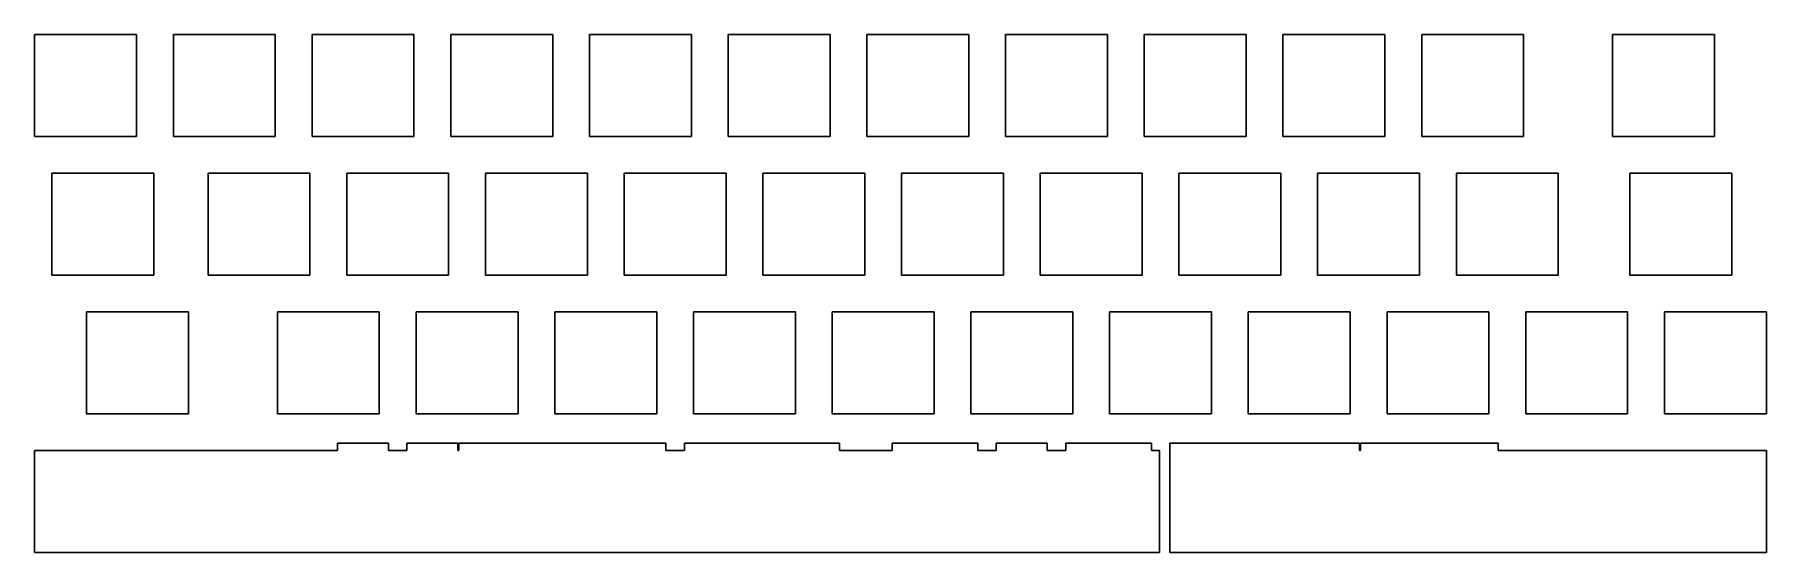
# Model space of a CAD drawing. Header units: millimetres. Extents: x 3 to 240, y -74 to -3.
import ezdxf

# ---------------------------------------------------------------- set-up
doc = ezdxf.new("R2010")
doc.units = ezdxf.units.MM

msp = doc.modelspace()

# ---------------------------------------------------------------- linework, layer by layer
for p, q in [((16.525, -2.525), (2.525, -2.525)), ((2.525, -2.525), (2.525, -16.525)), ((16.525, -16.525), (16.525, -2.525)), ((35.575, -2.525), (21.575, -2.525)), ((21.575, -2.525), (21.575, -16.525)), ((35.575, -16.525), (35.575, -2.525)), ((54.625, -2.525), (40.625, -2.525)), ((40.625, -2.525), (40.625, -16.525)), ((54.625, -16.525), (54.625, -2.525)), ((73.675, -2.525), (59.675, -2.525)), ((59.675, -2.525), (59.675, -16.525)), ((73.675, -16.525), (73.675, -2.525)), ((92.725, -2.525), (78.725, -2.525)), ((78.725, -2.525), (78.725, -16.525)), ((92.725, -16.525), (92.725, -2.525)), ((111.775, -2.525), (97.775, -2.525)), ((97.775, -2.525), (97.775, -16.525)), ((111.775, -16.525), (111.775, -2.525)), ((130.825, -2.525), (116.825, -2.525)), ((116.825, -2.525), (116.825, -16.525)), ((130.825, -16.525), (130.825, -2.525)), ((149.875, -2.525), (135.875, -2.525)), ((135.875, -2.525), (135.875, -16.525)), ((149.875, -16.525), (149.875, -2.525)), ((168.925, -2.525), (154.925, -2.525)), ((154.925, -2.525), (154.925, -16.525)), ((168.925, -16.525), (168.925, -2.525)), ((187.975, -2.525), (173.975, -2.525)), ((173.975, -2.525), (173.975, -16.525)), ((187.975, -16.525), (187.975, -2.525)), ((207.025, -2.525), (193.025, -2.525)), ((193.025, -2.525), (193.025, -16.525)), ((207.025, -16.525), (207.025, -2.525)), ((233.21875, -2.525), (219.21875, -2.525)), ((219.21875, -2.525), (219.21875, -16.525)), ((233.21875, -16.525), (233.21875, -2.525)), ((2.525, -16.525), (16.525, -16.525)), ((21.575, -16.525), (35.575, -16.525)), ((40.625, -16.525), (54.625, -16.525)), ((59.675, -16.525), (73.675, -16.525)), ((78.725, -16.525), (92.725, -16.525)), ((97.775, -16.525), (111.775, -16.525)), ((116.825, -16.525), (130.825, -16.525)), ((135.875, -16.525), (149.875, -16.525)), ((154.925, -16.525), (168.925, -16.525)), ((173.975, -16.525), (187.975, -16.525)), ((193.025, -16.525), (207.025, -16.525)), ((219.21875, -16.525), (233.21875, -16.525)), ((18.90625, -21.575), (4.90625, -21.575)), ((4.90625, -21.575), (4.90625, -35.575)), ((18.90625, -35.575), (18.90625, -21.575)), ((40.3375, -21.575), (26.3375, -21.575)), ((26.3375, -21.575), (26.3375, -35.575)), ((40.3375, -35.575), (40.3375, -21.575)), ((59.3875, -21.575), (45.3875, -21.575)), ((45.3875, -21.575), (45.3875, -35.575)), ((59.3875, -35.575), (59.3875, -21.575)), ((78.4375, -21.575), (64.4375, -21.575)), ((64.4375, -21.575), (64.4375, -35.575)), ((78.4375, -35.575), (78.4375, -21.575)), ((97.4875, -21.575), (83.4875, -21.575)), ((83.4875, -21.575), (83.4875, -35.575)), ((97.4875, -35.575), (97.4875, -21.575)), ((116.5375, -21.575), (102.5375, -21.575)), ((102.5375, -21.575), (102.5375, -35.575)), ((116.5375, -35.575), (116.5375, -21.575)), ((135.5875, -21.575), (121.5875, -21.575)), ((121.5875, -21.575), (121.5875, -35.575)), ((135.5875, -35.575), (135.5875, -21.575)), ((154.6375, -21.575), (140.6375, -21.575)), ((140.6375, -21.575), (140.6375, -35.575)), ((154.6375, -35.575), (154.6375, -21.575)), ((173.6875, -21.575), (159.6875, -21.575)), ((159.6875, -21.575), (159.6875, -35.575)), ((173.6875, -35.575), (173.6875, -21.575)), ((192.7375, -21.575), (178.7375, -21.575)), ((178.7375, -21.575), (178.7375, -35.575)), ((192.7375, -35.575), (192.7375, -21.575)), ((211.7875, -21.575), (197.7875, -21.575)), ((197.7875, -21.575), (197.7875, -35.575)), ((211.7875, -35.575), (211.7875, -21.575)), ((235.6, -21.575), (221.6, -21.575)), ((221.6, -21.575), (221.6, -35.575)), ((235.6, -35.575), (235.6, -21.575)), ((4.90625, -35.575), (18.90625, -35.575)), ((26.3375, -35.575), (40.3375, -35.575)), ((45.3875, -35.575), (59.3875, -35.575)), ((64.4375, -35.575), (78.4375, -35.575)), ((83.4875, -35.575), (97.4875, -35.575)), ((102.5375, -35.575), (116.5375, -35.575)), ((121.5875, -35.575), (135.5875, -35.575)), ((140.6375, -35.575), (154.6375, -35.575)), ((159.6875, -35.575), (173.6875, -35.575)), ((178.7375, -35.575), (192.7375, -35.575)), ((197.7875, -35.575), (211.7875, -35.575)), ((221.6, -35.575), (235.6, -35.575)), ((23.66875, -40.625), (9.66875, -40.625)), ((9.66875, -40.625), (9.66875, -54.625)), ((23.66875, -54.625), (23.66875, -40.625)), ((49.8625, -40.625), (35.8625, -40.625)), ((35.8625, -40.625), (35.8625, -54.625)), ((49.8625, -54.625), (49.8625, -40.625)), ((68.9125, -40.625), (54.9125, -40.625)), ((54.9125, -40.625), (54.9125, -54.625)), ((68.9125, -54.625), (68.9125, -40.625)), ((87.9625, -40.625), (73.9625, -40.625)), ((73.9625, -40.625), (73.9625, -54.625)), ((87.9625, -54.625), (87.9625, -40.625)), ((107.0125, -40.625), (93.0125, -40.625)), ((93.0125, -40.625), (93.0125, -54.625)), ((107.0125, -54.625), (107.0125, -40.625)), ((126.0625, -40.625), (112.0625, -40.625)), ((112.0625, -40.625), (112.0625, -54.625)), ((126.0625, -54.625), (126.0625, -40.625)), ((145.1125, -40.625), (131.1125, -40.625)), ((131.1125, -40.625), (131.1125, -54.625)), ((145.1125, -54.625), (145.1125, -40.625)), ((164.1625, -40.625), (150.1625, -40.625)), ((150.1625, -40.625), (150.1625, -54.625)), ((164.1625, -54.625), (164.1625, -40.625)), ((183.2125, -40.625), (169.2125, -40.625)), ((169.2125, -40.625), (169.2125, -54.625)), ((183.2125, -54.625), (183.2125, -40.625)), ((202.2625, -40.625), (188.2625, -40.625)), ((188.2625, -40.625), (188.2625, -54.625)), ((202.2625, -54.625), (202.2625, -40.625)), ((221.3125, -40.625), (207.3125, -40.625)), ((207.3125, -40.625), (207.3125, -54.625)), ((221.3125, -54.625), (221.3125, -40.625)), ((240.3625, -40.625), (226.3625, -40.625)), ((226.3625, -40.625), (226.3625, -54.625)), ((240.3625, -54.625), (240.3625, -40.625)), ((9.66875, -54.625), (23.66875, -54.625)), ((35.8625, -54.625), (49.8625, -54.625)), ((54.9125, -54.625), (68.9125, -54.625)), ((73.9625, -54.625), (87.9625, -54.625)), ((93.0125, -54.625), (107.0125, -54.625)), ((112.0625, -54.625), (126.0625, -54.625)), ((131.1125, -54.625), (145.1125, -54.625)), ((150.1625, -54.625), (164.1625, -54.625)), ((169.2125, -54.625), (183.2125, -54.625)), ((188.2625, -54.625), (202.2625, -54.625)), ((207.3125, -54.625), (221.3125, -54.625)), ((226.3625, -54.625), (240.3625, -54.625)), ((51.125, -58.675), (44.125, -58.675)), ((44.125, -58.675), (44.125, -59.675)), ((51.125, -59.675), (51.125, -58.675)), ((60.65, -58.675), (53.65, -58.675)), ((53.65, -58.675), (53.65, -59.675)), ((60.65, -59.675), (60.65, -58.675)), ((63.175, -58.675), (60.79375, -58.675)), ((60.79375, -58.675), (60.79375, -59.675)), ((63.18125, -58.675), (63.175, -58.675)), ((67.79375, -58.675), (63.18125, -58.675)), ((67.90575, -58.675), (67.79375, -58.675)), ((67.9375, -58.675), (67.90575, -58.675)), ((67.94375, -58.675), (67.9375, -58.675)), ((70.175, -58.675), (67.94375, -58.675)), ((70.18125, -58.675), (70.175, -58.675)), ((70.31875, -58.675), (70.18125, -58.675)), ((72.66825, -58.675), (70.31875, -58.675)), ((72.7, -58.675), (72.66825, -58.675)), ((72.70625, -58.675), (72.7, -58.675)), ((74.90575, -58.675), (72.70625, -58.675)), ((74.9375, -58.675), (74.90575, -58.675)), ((74.94375, -58.675), (74.9375, -58.675)), ((77.31875, -58.675), (74.94375, -58.675)), ((77.43075, -58.675), (77.31875, -58.675)), ((77.4625, -58.675), (77.43075, -58.675)), ((79.66825, -58.675), (77.4625, -58.675)), ((79.7, -58.675), (79.66825, -58.675)), ((79.70625, -58.675), (79.7, -58.675)), ((82.19325, -58.675), (79.70625, -58.675)), ((84.43075, -58.675), (82.19325, -58.675)), ((84.4625, -58.675), (84.43075, -58.675)), ((89.19325, -58.675), (84.4625, -58.675)), ((89.19325, -59.675), (89.19325, -58.675)), ((96.54425, -58.675), (91.78175, -58.675)), ((91.78175, -58.675), (91.78175, -59.675)), ((98.78175, -58.675), (96.54425, -58.675)), ((101.30675, -58.675), (98.78175, -58.675)), ((103.54425, -58.675), (101.30675, -58.675)), ((106.0375, -58.675), (103.54425, -58.675)), ((106.06925, -58.675), (106.0375, -58.675)), ((108.30675, -58.675), (106.06925, -58.675)), ((113.0375, -58.675), (108.30675, -58.675)), ((113.06925, -58.675), (113.0375, -58.675)), ((113.06925, -59.675), (113.06925, -58.675)), ((122.6745, -58.675), (120.29325, -58.675)), ((120.29325, -58.675), (120.29325, -59.675)), ((125.05575, -58.675), (122.6745, -58.675)), ((125.0875, -58.675), (125.05575, -58.675)), ((127.29325, -58.675), (125.0875, -58.675)), ((129.6745, -58.675), (127.29325, -58.675)), ((132.05575, -58.675), (129.6745, -58.675)), ((132.0875, -58.675), (132.05575, -58.675)), ((132.0875, -59.675), (132.0875, -58.675)), ((141.58075, -58.675), (134.58075, -58.675)), ((134.58075, -58.675), (134.58075, -59.675)), ((141.58075, -59.675), (141.58075, -58.675)), ((146.5505, -58.675), (144.16925, -58.675)), ((144.16925, -58.675), (144.16925, -59.675)), ((148.93175, -58.675), (146.5505, -58.675)), ((151.16925, -58.675), (148.93175, -58.675)), ((153.5505, -58.675), (151.16925, -58.675)), ((155.93175, -58.675), (153.5505, -58.675)), ((155.93175, -59.675), (155.93175, -58.675)), ((163.18125, -58.675), (158.45675, -58.675)), ((158.45675, -58.675), (158.45675, -73.675)), ((163.1875, -58.675), (163.18125, -58.675)), ((165.45675, -58.675), (163.1875, -58.675)), ((167.94375, -58.675), (165.45675, -58.675)), ((167.95, -58.675), (167.94375, -58.675)), ((170.18125, -58.675), (167.95, -58.675)), ((170.1875, -58.675), (170.18125, -58.675)), ((172.70625, -58.675), (170.1875, -58.675)), ((174.94375, -58.675), (172.70625, -58.675)), ((174.95, -58.675), (174.94375, -58.675)), ((175.09375, -58.675), (174.95, -58.675)), ((177.475, -58.675), (175.09375, -58.675)), ((179.70625, -58.675), (177.475, -58.675)), ((182.09375, -58.675), (179.70625, -58.675)), ((184.475, -58.675), (182.09375, -58.675)), ((184.475, -59.675), (184.475, -58.675)), ((187, -58.675), (184.61875, -58.675)), ((184.61875, -58.675), (184.61875, -59.675)), ((191.61875, -58.675), (187, -58.675)), ((191.7625, -58.675), (191.61875, -58.675)), ((194, -58.675), (191.7625, -58.675)), ((196.525, -58.675), (194, -58.675)), ((198.7625, -58.675), (196.525, -58.675)), ((203.525, -58.675), (198.7625, -58.675)), ((203.525, -59.675), (203.525, -58.675)), ((4.90625, -59.675), (2.525, -59.675)), ((2.525, -59.675), (2.525, -73.675)), ((7.2875, -59.675), (4.90625, -59.675)), ((16.525, -59.675), (7.2875, -59.675)), ((18.90625, -59.675), (16.525, -59.675)), ((19.19375, -59.675), (18.90625, -59.675)), ((21.2875, -59.675), (19.19375, -59.675)), ((21.575, -59.675), (21.2875, -59.675)), ((23.95625, -59.675), (21.575, -59.675)), ((26.3375, -59.675), (23.95625, -59.675)), ((28.71875, -59.675), (26.3375, -59.675)), ((31.1, -59.675), (28.71875, -59.675)), ((33.19375, -59.675), (31.1, -59.675)), ((35.575, -59.675), (33.19375, -59.675)), ((35.8625, -59.675), (35.575, -59.675)), ((37.95625, -59.675), (35.8625, -59.675)), ((40.3375, -59.675), (37.95625, -59.675)), ((40.625, -59.675), (40.3375, -59.675)), ((42.71875, -59.675), (40.625, -59.675)), ((43.00625, -59.675), (42.71875, -59.675)), ((44.125, -59.675), (43.00625, -59.675)), ((53.65, -59.675), (51.125, -59.675)), ((60.79375, -59.675), (60.65, -59.675)), ((90.34375, -59.675), (89.19325, -59.675)), ((90.63125, -59.675), (90.34375, -59.675)), ((91.78175, -59.675), (90.63125, -59.675)), ((114.44375, -59.675), (113.06925, -59.675)), ((119.20625, -59.675), (114.44375, -59.675)), ((120.29325, -59.675), (119.20625, -59.675)), ((133.20625, -59.675), (132.0875, -59.675)), ((133.49375, -59.675), (133.20625, -59.675)), ((134.58075, -59.675), (133.49375, -59.675)), ((142.73125, -59.675), (141.58075, -59.675)), ((143.01875, -59.675), (142.73125, -59.675)), ((144.16925, -59.675), (143.01875, -59.675)), ((157.01875, -59.675), (155.93175, -59.675)), ((157.01875, -73.675), (157.01875, -59.675)), ((184.61875, -59.675), (184.475, -59.675)), ((207.3125, -59.675), (203.525, -59.675)), ((209.69375, -59.675), (207.3125, -59.675)), ((216.55, -59.675), (209.69375, -59.675)), ((219.21875, -59.675), (216.55, -59.675)), ((221.3125, -59.675), (219.21875, -59.675)), ((223.69375, -59.675), (221.3125, -59.675)), ((223.98125, -59.675), (223.69375, -59.675)), ((226.3625, -59.675), (223.98125, -59.675)), ((233.21875, -59.675), (226.3625, -59.675)), ((237.98125, -59.675), (233.21875, -59.675)), ((240.3625, -59.675), (237.98125, -59.675)), ((240.3625, -73.675), (240.3625, -59.675)), ((2.525, -73.675), (4.90625, -73.675)), ((4.90625, -73.675), (7.2875, -73.675)), ((7.2875, -73.675), (16.525, -73.675)), ((16.525, -73.675), (18.90625, -73.675)), ((18.90625, -73.675), (19.19375, -73.675)), ((19.19375, -73.675), (21.2875, -73.675)), ((21.2875, -73.675), (21.575, -73.675)), ((21.575, -73.675), (23.95625, -73.675)), ((23.95625, -73.675), (26.3375, -73.675)), ((26.3375, -73.675), (28.71875, -73.675)), ((28.71875, -73.675), (31.1, -73.675)), ((31.1, -73.675), (33.19375, -73.675)), ((33.19375, -73.675), (35.575, -73.675)), ((35.575, -73.675), (35.8625, -73.675)), ((35.8625, -73.675), (37.95625, -73.675)), ((37.95625, -73.675), (40.3375, -73.675)), ((40.3375, -73.675), (40.625, -73.675)), ((40.625, -73.675), (42.71875, -73.675)), ((42.71875, -73.675), (43.00625, -73.675)), ((43.00625, -73.675), (44.125, -73.675)), ((44.125, -73.675), (45.1, -73.675)), ((45.1, -73.675), (45.3875, -73.675)), ((45.3875, -73.675), (47.76875, -73.675)), ((47.76875, -73.675), (49.8625, -73.675)), ((49.8625, -73.675), (51.125, -73.675)), ((51.125, -73.675), (53.65, -73.675)), ((53.65, -73.675), (54.625, -73.675)), ((54.625, -73.675), (54.9125, -73.675)), ((54.9125, -73.675), (57.00625, -73.675)), ((57.00625, -73.675), (57.29375, -73.675)), ((57.29375, -73.675), (59.3875, -73.675)), ((59.3875, -73.675), (59.675, -73.675)), ((59.675, -73.675), (60.65, -73.675)), ((60.65, -73.675), (60.79375, -73.675)), ((60.79375, -73.675), (61.76875, -73.675)), ((61.76875, -73.675), (63.175, -73.675)), ((63.175, -73.675), (63.18125, -73.675)), ((63.18125, -73.675), (67.79375, -73.675)), ((67.79375, -73.675), (67.90575, -73.675)), ((67.90575, -73.675), (67.9375, -73.675)), ((67.9375, -73.675), (67.94375, -73.675)), ((67.94375, -73.675), (68.9125, -73.675)), ((68.9125, -73.675), (70.175, -73.675)), ((70.175, -73.675), (70.18125, -73.675)), ((70.18125, -73.675), (70.31875, -73.675)), ((70.31875, -73.675), (71.29375, -73.675)), ((71.29375, -73.675), (72.66825, -73.675)), ((72.66825, -73.675), (72.7, -73.675)), ((72.7, -73.675), (72.70625, -73.675)), ((72.70625, -73.675), (73.675, -73.675)), ((73.675, -73.675), (74.90575, -73.675)), ((74.90575, -73.675), (74.9375, -73.675)), ((74.9375, -73.675), (74.94375, -73.675)), ((74.94375, -73.675), (76.34375, -73.675)), ((76.34375, -73.675), (77.31875, -73.675)), ((77.31875, -73.675), (77.43075, -73.675)), ((77.43075, -73.675), (77.4625, -73.675)), ((77.4625, -73.675), (79.66825, -73.675)), ((79.66825, -73.675), (79.7, -73.675)), ((79.7, -73.675), (79.70625, -73.675)), ((79.70625, -73.675), (81.10625, -73.675)), ((81.10625, -73.675), (82.19325, -73.675)), ((82.19325, -73.675), (83.4875, -73.675)), ((83.4875, -73.675), (84.43075, -73.675)), ((84.43075, -73.675), (84.4625, -73.675)), ((84.4625, -73.675), (85.86875, -73.675)), ((85.86875, -73.675), (89.19325, -73.675)), ((89.19325, -73.675), (90.34375, -73.675)), ((90.34375, -73.675), (90.63125, -73.675)), ((90.63125, -73.675), (91.78175, -73.675)), ((91.78175, -73.675), (95.10625, -73.675)), ((95.10625, -73.675), (96.54425, -73.675)), ((96.54425, -73.675), (97.4875, -73.675)), ((97.4875, -73.675), (98.78175, -73.675)), ((98.78175, -73.675), (99.86875, -73.675)), ((99.86875, -73.675), (101.30675, -73.675)), ((101.30675, -73.675), (103.54425, -73.675)), ((103.54425, -73.675), (104.63125, -73.675)), ((104.63125, -73.675), (106.0375, -73.675)), ((106.0375, -73.675), (106.06925, -73.675)), ((106.06925, -73.675), (107.3, -73.675)), ((107.3, -73.675), (108.30675, -73.675)), ((108.30675, -73.675), (109.68125, -73.675)), ((109.68125, -73.675), (113.0375, -73.675)), ((113.0375, -73.675), (113.06925, -73.675)), ((113.06925, -73.675), (114.44375, -73.675)), ((114.44375, -73.675), (119.20625, -73.675)), ((119.20625, -73.675), (120.29325, -73.675)), ((120.29325, -73.675), (121.3, -73.675)), ((121.3, -73.675), (122.6745, -73.675)), ((122.6745, -73.675), (123.68125, -73.675)), ((123.68125, -73.675), (123.96875, -73.675)), ((123.96875, -73.675), (125.05575, -73.675)), ((125.05575, -73.675), (125.0875, -73.675)), ((125.0875, -73.675), (126.35, -73.675)), ((126.35, -73.675), (127.29325, -73.675)), ((127.29325, -73.675), (128.44375, -73.675)), ((128.44375, -73.675), (128.73125, -73.675)), ((128.73125, -73.675), (129.6745, -73.675)), ((129.6745, -73.675), (131.1125, -73.675)), ((131.1125, -73.675), (132.05575, -73.675)), ((132.05575, -73.675), (132.0875, -73.675)), ((132.0875, -73.675), (133.20625, -73.675)), ((133.20625, -73.675), (133.49375, -73.675)), ((133.49375, -73.675), (134.58075, -73.675)), ((134.58075, -73.675), (137.96875, -73.675)), ((137.96875, -73.675), (140.35, -73.675)), ((140.35, -73.675), (140.6375, -73.675)), ((140.6375, -73.675), (141.58075, -73.675)), ((141.58075, -73.675), (142.73125, -73.675)), ((142.73125, -73.675), (143.01875, -73.675)), ((143.01875, -73.675), (144.16925, -73.675)), ((144.16925, -73.675), (145.1125, -73.675)), ((145.1125, -73.675), (146.5505, -73.675)), ((146.5505, -73.675), (147.49375, -73.675)), ((147.49375, -73.675), (148.93175, -73.675)), ((148.93175, -73.675), (151.16925, -73.675)), ((151.16925, -73.675), (153.5505, -73.675)), ((153.5505, -73.675), (154.6375, -73.675)), ((154.6375, -73.675), (155.93175, -73.675)), ((155.93175, -73.675), (157.01875, -73.675)), ((158.45675, -73.675), (159.6875, -73.675)), ((159.6875, -73.675), (162.06875, -73.675)), ((162.06875, -73.675), (163.18125, -73.675)), ((163.18125, -73.675), (163.1875, -73.675)), ((163.1875, -73.675), (164.45, -73.675)), ((164.45, -73.675), (165.45675, -73.675)), ((165.45675, -73.675), (166.83125, -73.675)), ((166.83125, -73.675), (167.94375, -73.675)), ((167.94375, -73.675), (167.95, -73.675)), ((167.95, -73.675), (170.18125, -73.675)), ((170.18125, -73.675), (170.1875, -73.675)), ((170.1875, -73.675), (172.70625, -73.675)), ((172.70625, -73.675), (173.6875, -73.675)), ((173.6875, -73.675), (174.94375, -73.675)), ((174.94375, -73.675), (174.95, -73.675)), ((174.95, -73.675), (175.09375, -73.675)), ((175.09375, -73.675), (176.06875, -73.675)), ((176.06875, -73.675), (177.475, -73.675)), ((177.475, -73.675), (178.45, -73.675)), ((178.45, -73.675), (179.70625, -73.675)), ((179.70625, -73.675), (180.83125, -73.675)), ((180.83125, -73.675), (181.11875, -73.675)), ((181.11875, -73.675), (182.09375, -73.675)), ((182.09375, -73.675), (183.5, -73.675)), ((183.5, -73.675), (184.475, -73.675)), ((184.475, -73.675), (184.61875, -73.675)), ((184.61875, -73.675), (185.88125, -73.675)), ((185.88125, -73.675), (187, -73.675)), ((187, -73.675), (188.2625, -73.675)), ((188.2625, -73.675), (191.61875, -73.675)), ((191.61875, -73.675), (191.7625, -73.675)), ((191.7625, -73.675), (194, -73.675)), ((194, -73.675), (195.11875, -73.675)), ((195.11875, -73.675), (196.525, -73.675)), ((196.525, -73.675), (197.5, -73.675)), ((197.5, -73.675), (198.7625, -73.675)), ((198.7625, -73.675), (199.88125, -73.675)), ((199.88125, -73.675), (202.2625, -73.675)), ((202.2625, -73.675), (202.55, -73.675)), ((202.55, -73.675), (203.525, -73.675)), ((203.525, -73.675), (207.3125, -73.675)), ((207.3125, -73.675), (209.69375, -73.675)), ((209.69375, -73.675), (216.55, -73.675)), ((216.55, -73.675), (219.21875, -73.675)), ((219.21875, -73.675), (221.3125, -73.675)), ((221.3125, -73.675), (223.69375, -73.675)), ((223.69375, -73.675), (223.98125, -73.675)), ((223.98125, -73.675), (226.3625, -73.675)), ((226.3625, -73.675), (233.21875, -73.675)), ((233.21875, -73.675), (237.98125, -73.675)), ((237.98125, -73.675), (240.3625, -73.675))]:
    msp.add_line(p, q)

doc.saveas('drawing.dxf')
